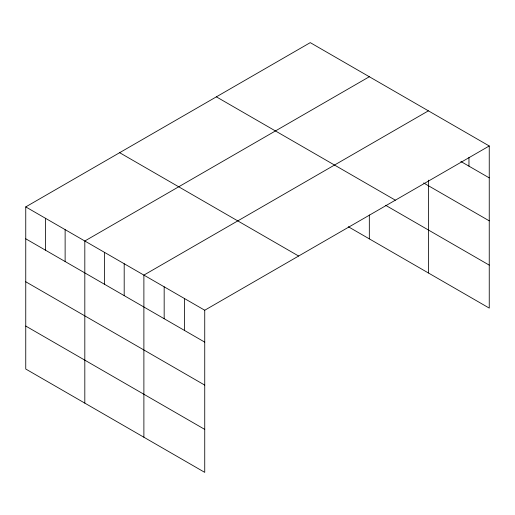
<?xml version="1.0" encoding="UTF-8"?>
<svg xmlns="http://www.w3.org/2000/svg" width="515" height="515" viewBox="0 0 515 515"><rect width="100%" height="100%" fill="white"/><g stroke="black" fill="none" stroke-linecap="round" stroke-linejoin="round"><path stroke-width="0.77" d="M25.75 206.901L204.738 310.236L204.738 472.364L25.75 369.023L25.75 206.901L310.262 42.636L489.25 145.977L489.25 308.099L348.282 226.716M369.326 76.741L84.814 241.001L84.814 403.123M428.396 110.841L143.885 275.1L143.885 437.229M204.738 310.236L489.25 145.977M460.848 161.478L489.25 177.875M423.639 182.973L489.25 220.851M216.371 96.846L395.359 200.18M385.619 205.298L489.25 265.128M119.641 152.691L298.629 256.032M25.75 238.799L204.738 342.134M25.75 281.769L204.738 385.111M25.75 326.047L204.738 429.388M468.965 157.39L468.965 166.165M428.396 180.141L428.396 272.963M369.326 214.987L369.326 238.863M184.454 298.526L184.454 330.424M164.169 286.816L164.169 318.714M124.192 263.738L124.192 295.636M104.506 252.369L104.506 284.267M65.128 229.632L65.128 261.53M45.436 218.27L45.436 250.161"/></g></svg>
